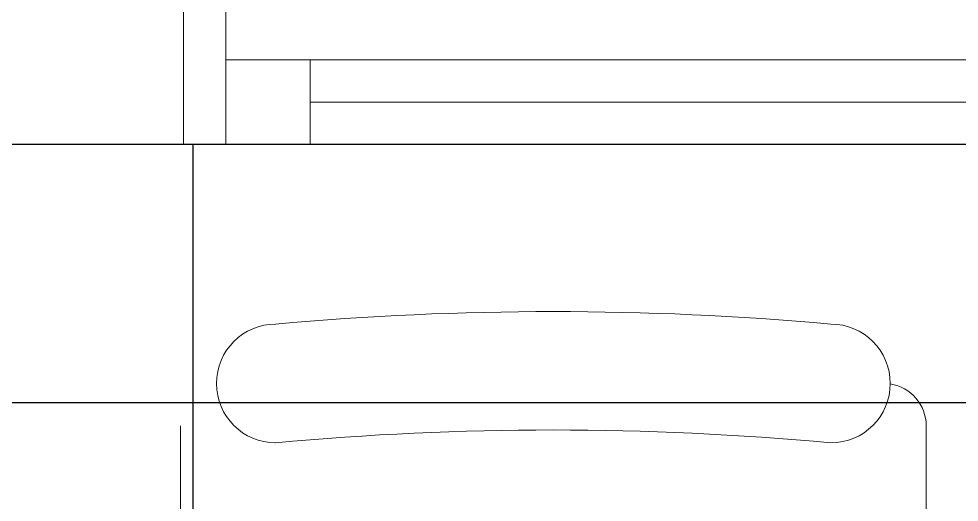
# Model space of a CAD drawing. Header units: inches. Extents: x -246178 to 57169, y -29325 to 19878.
# Drawn here: x 40097 to 40653, y -3059 to -2773 of the extents above; entities that cross this region are included whole.
import ezdxf

# ---------------------------------------------------------------- set-up
doc = ezdxf.new("R2010")
doc.units = ezdxf.units.IN
doc.header["$LTSCALE"] = 25
doc.header["$MEASUREMENT"] = 0
doc.linetypes.add('DASHDOT', pattern=[25.4, 12.7, -6.35, 0, -6.35])
doc.layers.get('0').update_dxf_attribs({"color": 8})
for name, color, linetype, lineweight in [('00-Ground Floor$0$Aluminum', 251, 'Continuous', 5), ('00-Ground Floor$0$LOADING', 253, 'Continuous', 5), ('00-Ground Floor$0$Walls', 251, 'Continuous', 5), ('E-LITE-CLNG-CNDT', 6, 'DASHDOT', 35)]:
    doc.layers.add(name, color=color, linetype=linetype, lineweight=lineweight)
doc.layers.add('00-Ground Floor$0$False Ceiling', color=251, linetype='Continuous')

# ---------------------------------------------------------------- blocks, each defined once
blk = doc.blocks.new('00-Ground Floor$0$GF21018-P')
at = {"color": 0}
for p, q in [((-0.2206958158158443, 0.4756307261486727), (-0.2206958158158443, 0.0674977280054634)), ((0.2204937210156821, 0.4756307261486727), (0.2204937210156821, 0.0674977280054634))]:
    blk.add_line(p, q, dxfattribs=at)
for centre, radius, start, end in [((-0.1642902328567111, 0.0424977280054613), 0.0351139560901341, 90.00000000000004, 270), ((-4.0174444003e-06, 1.846735474002139), 1.776735474005004, 264.6945553321505, 275.3052680112835), ((0.1640881380565453, 0.0424977280054613), 0.0351139560901341, 270.0000000000001, 90), ((-0.1956958158158457, 0.0674977280054634), 0.025, 179.9999999999999, 261.4720758531367), ((-3.2405935642e-06, 1.831363171438854), 1.831363171441721, 264.8532206013883, 275.1469821681523)]:
    blk.add_arc(centre, radius, start, end, dxfattribs=at)
blk = doc.blocks.new('00-Ground Floor$0$A$C37be4daf')
at = {"layer": '00-Ground Floor$0$Aluminum'}
for p, q in [((1416.012708463881, 598.2350409720093), (216.0127084634878, 598.2350409721257)), ((1341.012708463881, 548.2350409720093), (1341.012708463881, 598.2350409720093)), ((1391.012708463881, 498.2350409720093), (1391.012708463881, 598.2350409720093)), ((291.0127084634878, 573.2350409720093), (1341.012708463881, 573.2350409720093)), ((1391.012708463881, 548.2350409720093), (241.0127084634878, 548.2350409721257))]:
    blk.add_line(p, q, dxfattribs=at)
at = {"layer": '00-Ground Floor$0$Walls'}
blk.add_line((1416.012708463881, 498.2350409720093), (1416.012708463881, 598.2350409720093), dxfattribs=at)
blk = doc.blocks.new('00-Ground Floor$0$A$Ce9e1c4c3')
at = {"layer": '00-Ground Floor$0$False Ceiling', "color": 254}
blk.add_line((-58300.95132220534, -2847.427106421369, -5.889685836021185e-07), (-62050.49397285908, -2847.427106421369, -5.889685836021185e-07), dxfattribs=at)
at = {"layer": '00-Ground Floor$0$False Ceiling', "color": 254, "linetype": 'Continuous'}
for p, q in [((-59800, -6847.4271064215), (-59800, -2847.427106421369)), ((-62050.49397285908, -2999.999999999986), (-58300.95132220534, -2999.999999999986))]:
    blk.add_line(p, q, dxfattribs=at)
blk = doc.blocks.new('00-Ground Floor')
at = {"layer": '00-Ground Floor$0$Walls'}
blk.add_line((37949.50602714092, -2847.427106421383, -5.889685836021185e-07), (41699.04867779466, -2847.427106421383, -5.889685836021185e-07), dxfattribs=at)
at = {"rotation": 180}
blk.add_blockref('00-Ground Floor$0$A$C37be4daf', (41610.23376718968, -2249.192065449315, -5.889685836021185e-07), dxfattribs=at)
at = {"layer": '00-Ground Floor$0$False Ceiling', "color": 254}
blk.add_blockref('00-Ground Floor$0$A$Ce9e1c4c3', (100000, 3.922645561091311e-24), dxfattribs=at)
at = {"layer": '00-Ground Floor$0$LOADING', "extrusion": (2.240207019314473e-05, 7.774263848676318e-06, 0.9999999997188542), "xscale": 1000, "yscale": 1000, "zscale": 1000, "rotation": 179.9985892349695}
blk.add_blockref('00-Ground Floor$0$GF21018-P', (40412.93350939589, -2946.245168124271, 0.8620673373163249), dxfattribs=at)

msp = doc.modelspace()

# ---------------------------------------------------------------- block references
at = {"layer": 'E-LITE-CLNG-CNDT'}
msp.add_blockref('00-Ground Floor', (0, 0), dxfattribs=at)

doc.saveas('drawing.dxf')
